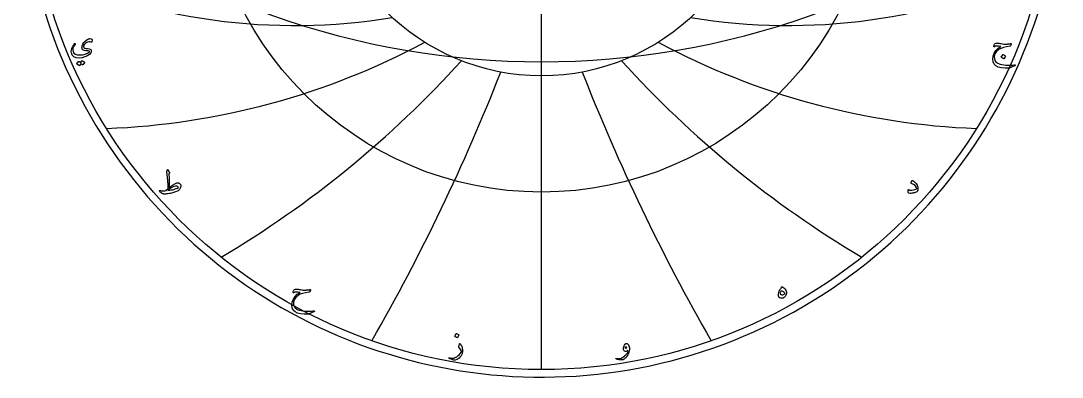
# Model space of a CAD drawing. Header units: millimetres. Extents: x -74 to 74, y -74 to 75.
# Drawn here: x -73.5 to 73.5, y -73.5 to -23.3 of the extents above; entities that cross this region are included whole.
import ezdxf

# ---------------------------------------------------------------- set-up
doc = ezdxf.new("R2010")
doc.units = ezdxf.units.MM
for name, color, linetype in [('CUT_OUTER', 1, 'Continuous'), ('ENGRAVE', 7, 'Continuous'), ('ENGRAVE_FINE', 8, 'Continuous'), ('TEXT', 5, 'Continuous')]:
    doc.layers.add(name, color=color, linetype=linetype)

msp = doc.modelspace()

# ---------------------------------------------------------------- linework, layer by layer
at = {"layer": 'CUT_OUTER'}
msp.add_arc((-0.0002, -0.0002), 73.5074, 145.195103, 87.803182, dxfattribs=at)
at = {"layer": 'ENGRAVE'}
for points in [[(0, -72.45), (0, 72.45)], [(0, -72.45), (0, -31.0439)]]:
    msp.add_lwpolyline(points, dxfattribs=at)
for radius in [72.45, 47.425, 31.0439]:
    msp.add_circle((0, 0), radius, dxfattribs=at)
for centre, radius, start, end in [((-34.8964, 60.4423), 84.381, 244.919203, 279.430551), ((34.8964, 60.4423), 84.381, 260.569449, 295.080797), ((-65.3654, 65.3654), 103.8961, 272.186225, 298.069736), ((65.3654, 65.3654), 103.8961, 241.930264, 267.813775), ((-119.5166, 69.0029), 145.9272, 300.602742, 317.858416), ((119.5166, 69.0029), 145.9272, 222.141584, 239.397258), ((-265.8515, 71.2347), 279.2858, 330.00844, 338.636277), ((265.8515, 71.2347), 279.2858, 201.363723, 209.99156)]:
    msp.add_arc(centre, radius, start, end, dxfattribs=at)
at = {"layer": 'ENGRAVE_FINE'}
msp.add_arc((0, 84.2386), 113.3007, 230.287975, 309.712025, dxfattribs=at)
at = {"layer": 'TEXT'}
for points in [[(-63.6013, -26.2945), (-63.7493, -26.2451), (-63.9144, -26.2431), (-64.0966, -26.2885), (-64.296, -26.3813), (-64.4225, -26.4699), (-64.5279, -26.5756), (-64.6122, -26.6984), (-64.6753, -26.8384), (-64.6816, -26.8664), (-64.6822, -26.8955), (-64.677, -26.9258), (-64.6662, -26.9572), (-64.5936, -27.0549), (-64.472, -27.1286), (-64.3011, -27.1783), (-64.0812, -27.204), (-63.8641, -27.2271), (-63.7064, -27.2691), (-63.6082, -27.33), (-63.5693, -27.4097), (-63.565, -27.5765), (-63.5979, -27.725), (-63.6679, -27.8553), (-63.775, -27.9672), (-64.1152, -28.1995), (-64.4777, -28.3706), (-64.8624, -28.4805), (-65.2695, -28.5294), (-65.7139, -28.4985), (-66.0464, -28.3649), (-66.2669, -28.1283), (-66.3755, -27.789), (-66.3818, -27.6028), (-66.3549, -27.4005), (-66.2949, -27.1823), (-66.2018, -26.9481), (-66.1694, -26.8829), (-66.1361, -26.8201), (-66.102, -26.7595), (-66.067, -26.7013), (-66.0309, -26.645), (-65.9933, -26.5904), (-65.9543, -26.5376), (-65.9139, -26.4865), (-65.8922, -26.4653), (-65.8728, -26.4567), (-65.8556, -26.4607), (-65.8408, -26.4773), (-65.8325, -26.4979), (-65.8305, -26.5184), (-65.8348, -26.539), (-65.8453, -26.5596), (-66.0333, -26.8624), (-66.1447, -27.1354), (-66.1795, -27.3788), (-66.1378, -27.5925), (-66.0036, -27.8176), (-65.8065, -27.9764), (-65.5466, -28.0689), (-65.2238, -28.0952), (-64.8102, -28.0624), (-64.4377, -27.9775), (-64.1063, -27.8407), (-63.8161, -27.6519), (-63.7987, -27.6359), (-63.7921, -27.6199), (-63.7964, -27.6039), (-63.8115, -27.5879), (-63.873, -27.5582), (-63.9795, -27.5331), (-64.1312, -27.5125), (-64.328, -27.4965), (-64.5282, -27.4719), (-64.681, -27.4257), (-64.7864, -27.3577), (-64.8444, -27.268), (-64.8713, -27.1626), (-64.8787, -27.052), (-64.8667, -26.9363), (-64.8353, -26.8155), (-64.7333, -26.5781), (-64.5919, -26.3596), (-64.4111, -26.16), (-64.1909, -25.9791), (-64.1323, -25.9363), (-64.0755, -25.8992), (-64.0203, -25.8677), (-63.9669, -25.842), (-63.9155, -25.8218), (-63.8664, -25.8066), (-63.8195, -25.7966), (-63.775, -25.7918), (-63.6007, -25.808), (-63.4939, -25.8843), (-63.4545, -26.0206), (-63.4825, -26.2168), (-63.5036, -26.2697), (-63.5305, -26.3002), (-63.563, -26.3085), (-63.6013, -26.2945)], [(66.3047, -26.5779), (66.195, -26.8247), (66.185, -26.8409), (66.1733, -26.8532), (66.1598, -26.8615), (66.1447, -26.8658), (65.6377, -26.9458), (65.2135, -27.044), (64.8721, -27.1606), (64.6136, -27.2954), (64.2511, -27.591), (64.0183, -27.9158), (63.9152, -28.2697), (63.9418, -28.6528), (64.0223, -28.8602), (64.1589, -29.0436), (64.3514, -29.2029), (64.5999, -29.3383), (64.7745, -29.3989), (64.9918, -29.448), (65.2521, -29.4857), (65.5551, -29.512), (65.7162, -29.5197), (65.875, -29.5246), (66.0316, -29.5266), (66.1858, -29.5257), (66.3372, -29.5223), (66.4852, -29.5166), (66.6297, -29.5086), (66.7708, -29.4983), (66.804, -29.496), (66.8302, -29.4983), (66.8497, -29.5052), (66.8622, -29.5166), (66.8691, -29.5306), (66.8714, -29.5451), (66.8691, -29.5603), (66.8622, -29.576), (66.8572, -29.5844), (66.8514, -29.5914), (66.8447, -29.597), (66.8371, -29.6011), (66.829, -29.6047), (66.8205, -29.6086), (66.8118, -29.6127), (66.8028, -29.6171), (66.6711, -29.6591), (66.5549, -29.7028), (66.454, -29.7482), (66.3686, -29.7954), (66.3139, -29.8294), (66.2641, -29.8582), (66.2191, -29.8819), (66.179, -29.9005), (66.1443, -29.9148), (66.1156, -29.9256), (66.0928, -29.933), (66.0761, -29.937), (65.4511, -29.9602), (64.9198, -29.9153), (64.4822, -29.8025), (64.1383, -29.6217), (63.8898, -29.3738), (63.743, -29.0641), (63.6979, -28.6928), (63.7544, -28.2597), (63.9041, -27.8236), (64.1383, -27.4519), (64.4571, -27.1449), (64.8604, -26.9024), (64.5748, -26.8478), (64.3257, -26.8349), (64.1132, -26.8638), (63.9372, -26.9343), (63.9218, -26.9401), (63.9075, -26.9435), (63.8944, -26.9446), (63.8824, -26.9435), (63.8724, -26.9398), (63.8652, -26.9332), (63.861, -26.9238), (63.8595, -26.9115), (63.8658, -26.8547), (63.8755, -26.7984), (63.8887, -26.7427), (63.9052, -26.6875), (63.9635, -26.5804), (64.0561, -26.5013), (64.1829, -26.4502), (64.344, -26.427), (64.446, -26.4279), (64.5736, -26.4396), (64.727, -26.4622), (64.9061, -26.4956), (65.0909, -26.529), (65.2615, -26.5516), (65.4177, -26.5633), (65.5597, -26.5642), (65.628, -26.5612), (65.7002, -26.5567), (65.7765, -26.5509), (65.8568, -26.5436), (65.941, -26.5346), (66.0293, -26.5236), (66.1216, -26.5106), (66.2178, -26.4956), (66.2729, -26.4939), (66.3058, -26.507), (66.3164, -26.535), (66.3047, -26.5779)], [(-64.881, -28.9316), (-64.8753, -28.9259), (-64.8673, -28.9224), (-64.857, -28.9213), (-64.8444, -28.9224), (-64.7994, -28.9393), (-64.7559, -28.9579), (-64.7138, -28.9781), (-64.673, -29.0001), (-64.6335, -29.0241), (-64.5948, -29.0504), (-64.5569, -29.079), (-64.5199, -29.1098), (-64.5128, -29.1192), (-64.5097, -29.1292), (-64.5105, -29.1398), (-64.5154, -29.151), (-64.7347, -29.4983), (-64.7407, -29.5029), (-64.7496, -29.5029), (-64.7613, -29.4983), (-64.7759, -29.4892), (-64.7859, -29.4807), (-64.8022, -29.4692), (-64.8247, -29.4545), (-64.8536, -29.4366), (-64.889, -29.4153), (-64.9313, -29.3903), (-64.9804, -29.3616), (-65.0364, -29.3292), (-65.2101, -29.5988), (-65.2181, -29.6071), (-65.2283, -29.6091), (-65.2409, -29.6048), (-65.2558, -29.5943), (-65.2686, -29.5851), (-65.2889, -29.5714), (-65.3166, -29.5531), (-65.3517, -29.5303), (-65.3949, -29.5029), (-65.4466, -29.4709), (-65.5068, -29.4343), (-65.5757, -29.3932), (-65.5828, -29.3863), (-65.586, -29.3795), (-65.5851, -29.3726), (-65.5803, -29.3658), (-65.3563, -29.0321), (-65.3506, -29.0264), (-65.3426, -29.023), (-65.3323, -29.0218), (-65.3197, -29.023), (-65.2815, -29.0354), (-65.2443, -29.0498), (-65.2083, -29.0663), (-65.1735, -29.0847), (-65.1398, -29.1048), (-65.1072, -29.1264), (-65.0758, -29.1494), (-65.0455, -29.1738)], [(65.1255, -28.0586), (65.1312, -28.0529), (65.1392, -28.0495), (65.1495, -28.0484), (65.1621, -28.0495), (65.2509, -28.0855), (65.3346, -28.1295), (65.4132, -28.1815), (65.4866, -28.2415), (65.4937, -28.2506), (65.4968, -28.2597), (65.496, -28.2689), (65.4911, -28.278), (65.2763, -28.6254), (65.2683, -28.6336), (65.258, -28.6356), (65.2455, -28.6314), (65.2306, -28.6208), (65.2178, -28.6117), (65.1975, -28.5979), (65.1698, -28.5797), (65.1346, -28.5568), (65.0915, -28.5294), (65.0398, -28.4974), (64.9795, -28.4608), (64.9107, -28.4197), (64.9016, -28.4128), (64.897, -28.406), (64.897, -28.3991), (64.9016, -28.3923)], [(-52.9065, -44.506), (-52.8847, -44.4563), (-52.8653, -44.4123), (-52.8482, -44.374), (-52.8333, -44.3415), (-52.821, -44.3149), (-52.8116, -44.2946), (-52.8051, -44.2806), (-52.8013, -44.2729), (-52.7936, -44.2629), (-52.7842, -44.2558), (-52.7731, -44.2515), (-52.7602, -44.2501), (-52.7496, -44.2518), (-52.7408, -44.2569), (-52.7336, -44.2655), (-52.7282, -44.2775), (-52.7042, -44.3358), (-52.6825, -44.3872), (-52.6631, -44.4317), (-52.6459, -44.4694), (-52.6361, -44.486), (-52.6248, -44.5037), (-52.6121, -44.5226), (-52.598, -44.5426), (-52.5821, -44.5637), (-52.5643, -44.586), (-52.5444, -44.6094), (-52.5225, -44.634), (-52.5088, -44.6588), (-52.5043, -44.6831), (-52.5088, -44.7068), (-52.5225, -44.73), (-52.6094, -44.8442), (-52.6211, -44.8628), (-52.6288, -44.8819), (-52.6325, -44.9016), (-52.6322, -44.9219), (-52.5877, -45.4249), (-52.5591, -45.8325), (-52.5465, -46.1448), (-52.55, -46.3616), (-52.5547, -46.4425), (-52.5597, -46.5164), (-52.565, -46.5831), (-52.5705, -46.6426), (-52.5764, -46.6953), (-52.5825, -46.7415), (-52.589, -46.781), (-52.5957, -46.814), (-52.459, -46.7095), (-52.3323, -46.6152), (-52.2156, -46.5312), (-52.1089, -46.4575), (-52.0125, -46.3938), (-51.9267, -46.3398), (-51.8514, -46.2956), (-51.7867, -46.261), (-51.6716, -46.2096), (-51.5639, -46.1696), (-51.4637, -46.141), (-51.3708, -46.1239), (-51.3217, -46.1225), (-51.2703, -46.1319), (-51.2166, -46.1522), (-51.1606, -46.1833), (-51.0498, -46.2619), (-50.9686, -46.3376), (-50.9172, -46.4104), (-50.8955, -46.4804), (-50.8969, -46.5584), (-50.9149, -46.6461), (-50.9495, -46.7435), (-51.0006, -46.8506), (-51.0578, -46.956), (-51.1103, -47.0437), (-51.1583, -47.1137), (-51.2017, -47.1659), (-51.2908, -47.2319), (-51.444, -47.3065), (-51.661, -47.3896), (-51.9421, -47.4813), (-52.0988, -47.5267), (-52.258, -47.567), (-52.4199, -47.6021), (-52.5842, -47.6321), (-52.7506, -47.6572), (-52.9185, -47.6778), (-53.0877, -47.6938), (-53.2584, -47.7052), (-53.3208, -47.6927), (-53.3801, -47.6778), (-53.4362, -47.6607), (-53.4892, -47.6412), (-53.5396, -47.6195), (-53.588, -47.5955), (-53.6344, -47.5693), (-53.6788, -47.5407), (-53.7568, -47.4836), (-53.8217, -47.4264), (-53.8734, -47.3693), (-53.9119, -47.3122), (-53.9331, -47.2648), (-53.9371, -47.2322), (-53.9239, -47.2145), (-53.8936, -47.2116), (-53.8081, -47.2218), (-53.716, -47.2293), (-53.6173, -47.2343), (-53.512, -47.2368), (-53.4002, -47.2366), (-53.2818, -47.2339), (-53.1568, -47.2286), (-53.0253, -47.2208), (-52.7236, -46.9237), (-52.7181, -46.8043), (-52.7151, -46.6838), (-52.7146, -46.5621), (-52.7168, -46.4393), (-52.7212, -46.315), (-52.7276, -46.189), (-52.7361, -46.0613), (-52.7465, -45.9319), (-52.7582, -45.8038), (-52.7705, -45.68), (-52.7833, -45.5605), (-52.7968, -45.4452), (-52.8102, -45.3339), (-52.823, -45.2264), (-52.8353, -45.1226), (-52.847, -45.0225), (-52.858, -44.9298), (-52.8682, -44.8482), (-52.8775, -44.7778), (-52.8859, -44.7185), (-52.8935, -44.6701), (-52.9002, -44.6323), (-52.906, -44.605), (-52.911, -44.5883), (-52.9142, -44.5694), (-52.9145, -44.5494), (-52.9119, -44.5283), (-52.9065, -44.506)], [(-51.9284, -46.6449), (-52.1052, -46.7183), (-52.302, -46.8334), (-52.5188, -46.9903), (-52.7556, -47.1888), (-52.5261, -47.1604), (-52.3083, -47.1254), (-52.1022, -47.0838), (-51.9078, -47.0357), (-51.7255, -46.9816), (-51.5554, -46.922), (-51.3975, -46.857), (-51.252, -46.7866), (-51.3508, -46.6646), (-51.4965, -46.6004), (-51.689, -46.5938), (-51.9284, -46.6449)], [(52.1661, -46.1056), (52.1842, -46.0512), (52.2021, -46.0022), (52.2196, -45.9587), (52.2369, -45.9205), (52.2536, -45.8875), (52.2695, -45.8594), (52.2845, -45.8361), (52.2986, -45.8177), (52.3206, -45.8), (52.3454, -45.7926), (52.3732, -45.7954), (52.4037, -45.8085), (52.6742, -45.9899), (52.8825, -46.2005), (53.0284, -46.4401), (53.1121, -46.7089), (53.1238, -46.7857), (53.1315, -46.8609), (53.1353, -46.9343), (53.135, -47.006), (53.1304, -47.0754), (53.1213, -47.1419), (53.1075, -47.2056), (53.0893, -47.2665), (53.073, -47.299), (53.0516, -47.3282), (53.025, -47.3539), (52.9933, -47.3762), (52.8842, -47.4296), (52.7716, -47.4756), (52.6557, -47.5141), (52.5363, -47.5453), (52.414, -47.5696), (52.2895, -47.5875), (52.1626, -47.5993), (52.0335, -47.6047), (51.8804, -47.579), (51.7867, -47.4927), (51.7524, -47.3459), (51.7776, -47.1385), (51.7862, -47.1159), (51.7982, -47.0985), (51.8136, -47.0862), (51.8324, -47.0791), (51.8487, -47.0811), (51.8656, -47.0871), (51.883, -47.0971), (51.901, -47.1111), (51.9567, -47.1411), (52.0324, -47.1579), (52.1281, -47.1616), (52.2438, -47.1522), (52.4948, -47.1157), (52.6996, -47.0745), (52.8582, -47.0288), (52.9704, -46.9786), (52.9762, -46.9717), (52.9796, -46.9603), (52.9807, -46.9443), (52.9796, -46.9237), (52.9022, -46.7078), (52.7522, -46.5169), (52.5297, -46.3513), (52.2346, -46.2107), (52.1961, -46.1905), (52.1718, -46.1662), (52.1618, -46.1379), (52.1661, -46.1056)], [(-32.6302, -61.2513), (-32.7399, -61.4981), (-32.7499, -61.5144), (-32.7616, -61.5267), (-32.775, -61.535), (-32.7901, -61.5393), (-33.2971, -61.6192), (-33.7213, -61.7175), (-34.0627, -61.834), (-34.3212, -61.9689), (-34.6837, -62.2645), (-34.9165, -62.5893), (-35.0196, -62.9432), (-34.993, -63.3263), (-34.9125, -63.5336), (-34.7759, -63.717), (-34.5834, -63.8764), (-34.3349, -64.0118), (-34.1604, -64.0724), (-33.943, -64.1215), (-33.6828, -64.1592), (-33.3797, -64.1855), (-33.2186, -64.1932), (-33.0598, -64.198), (-32.9032, -64.2), (-32.749, -64.1992), (-32.5976, -64.1958), (-32.4496, -64.19), (-32.3051, -64.182), (-32.164, -64.1718), (-32.1309, -64.1695), (-32.1046, -64.1718), (-32.0852, -64.1786), (-32.0726, -64.19), (-32.0657, -64.204), (-32.0634, -64.2186), (-32.0657, -64.2337), (-32.0726, -64.2495), (-32.0776, -64.2579), (-32.0834, -64.2649), (-32.0902, -64.2705), (-32.0977, -64.2746), (-32.1059, -64.2782), (-32.1143, -64.282), (-32.123, -64.2862), (-32.132, -64.2906), (-32.2637, -64.3326), (-32.3799, -64.3763), (-32.4808, -64.4217), (-32.5662, -64.4688), (-32.6209, -64.5028), (-32.6707, -64.5317), (-32.7157, -64.5554), (-32.7559, -64.574), (-32.7906, -64.5882), (-32.8193, -64.5991), (-32.842, -64.6065), (-32.8587, -64.6105), (-33.4837, -64.6337), (-34.015, -64.5888), (-34.4526, -64.476), (-34.7965, -64.2952), (-35.045, -64.0472), (-35.1918, -63.7376), (-35.237, -63.3662), (-35.1804, -62.9332), (-35.0307, -62.497), (-34.7965, -62.1254), (-34.4777, -61.8183), (-34.0744, -61.5758), (-34.36, -61.5213), (-34.6091, -61.5084), (-34.8216, -61.5373), (-34.9976, -61.6078), (-35.013, -61.6135), (-35.0273, -61.617), (-35.0404, -61.6181), (-35.0524, -61.617), (-35.0624, -61.6132), (-35.0696, -61.6067), (-35.0739, -61.5972), (-35.0753, -61.585), (-35.069, -61.5281), (-35.0593, -61.4718), (-35.0462, -61.4161), (-35.0296, -61.361), (-34.9713, -61.2539), (-34.8788, -61.1748), (-34.7519, -61.1236), (-34.5908, -61.1005), (-34.4889, -61.1014), (-34.3612, -61.1131), (-34.2078, -61.1356), (-34.0287, -61.1691), (-33.8439, -61.2025), (-33.6733, -61.225), (-33.5171, -61.2368), (-33.3751, -61.2376), (-33.3069, -61.2346), (-33.2346, -61.2302), (-33.1583, -61.2243), (-33.0781, -61.217), (-32.9938, -61.2081), (-32.9055, -61.1971), (-32.8133, -61.1841), (-32.717, -61.1691), (-32.6619, -61.1673), (-32.629, -61.1805), (-32.6185, -61.2085), (-32.6302, -61.2513)], [(33.8916, -60.7943), (33.9307, -60.7763), (33.975, -60.7726), (34.0244, -60.7832), (34.079, -60.808), (34.2146, -60.8988), (34.3292, -61.0022), (34.4226, -61.1182), (34.4949, -61.2468), (34.5448, -61.3807), (34.5714, -61.5175), (34.5746, -61.6572), (34.5543, -61.7998), (34.5174, -61.9297), (34.4663, -62.0454), (34.4009, -62.1468), (34.3212, -62.2339), (34.2312, -62.3039), (34.1349, -62.3539), (34.0324, -62.3839), (33.9236, -62.3939), (33.7813, -62.3836), (33.6653, -62.3436), (33.5757, -62.2739), (33.5122, -62.1745), (33.4742, -62.0537), (33.4608, -61.9152), (33.472, -61.7589), (33.5077, -61.585), (33.5657, -61.4044), (33.6436, -61.233), (33.7416, -61.0708), (33.8596, -60.9177), (33.8636, -60.9106), (33.8664, -60.8983), (33.8682, -60.8808), (33.8687, -60.8583), (33.8702, -60.8337), (33.8744, -60.8149), (33.8816, -60.8017), (33.8916, -60.7943)], [(34.3258, -61.7769), (34.3449, -61.7529), (34.3475, -61.7221), (34.3335, -61.6844), (34.3029, -61.6398), (34.1969, -61.5244), (34.0938, -61.4433), (33.9936, -61.3964), (33.8961, -61.3839), (33.8499, -61.3921), (33.807, -61.417), (33.7676, -61.4584), (33.7316, -61.5164), (33.7028, -61.579), (33.6848, -61.6341), (33.6776, -61.6818), (33.6813, -61.7221), (33.7133, -61.7961), (33.7682, -61.8489), (33.8459, -61.8806), (33.9464, -61.8912), (34.0575, -61.884), (34.1578, -61.8626), (34.2472, -61.8269), (34.3258, -61.7769)], [(-12.0332, -67.3797), (-12.0275, -67.374), (-12.0195, -67.3706), (-12.0092, -67.3695), (-11.9966, -67.3706), (-11.9078, -67.4066), (-11.8241, -67.4506), (-11.7455, -67.5026), (-11.6721, -67.5625), (-11.665, -67.5717), (-11.6618, -67.5808), (-11.6627, -67.59), (-11.6676, -67.5991), (-11.8824, -67.9465), (-11.8904, -67.9547), (-11.9006, -67.9567), (-11.9132, -67.9525), (-11.9281, -67.9419), (-11.9409, -67.9327), (-11.9612, -67.919), (-11.9889, -67.9008), (-12.024, -67.8779), (-12.0672, -67.8505), (-12.1189, -67.8185), (-12.1791, -67.7819), (-12.248, -67.7408), (-12.2571, -67.7339), (-12.2617, -67.7271), (-12.2617, -67.7202), (-12.2571, -67.7134)], [(-11.567, -68.8011), (-11.5644, -68.7928), (-11.5613, -68.7863), (-11.5576, -68.7814), (-11.5533, -68.7783), (-11.5404, -68.7771), (-11.5247, -68.7828), (-11.5062, -68.7954), (-11.4847, -68.8148), (-11.4013, -68.9139), (-11.3293, -69.0285), (-11.2688, -69.1584), (-11.2197, -69.3038), (-11.1814, -69.4604), (-11.158, -69.6146), (-11.1494, -69.7666), (-11.1557, -69.9163), (-11.1962, -70.1134), (-11.2631, -70.3025), (-11.3562, -70.4836), (-11.4756, -70.6567), (-11.6184, -70.8135), (-11.7818, -70.9412), (-11.9658, -71.0397), (-12.1703, -71.1091), (-12.2251, -71.1208), (-12.28, -71.124), (-12.3348, -71.1185), (-12.3897, -71.1045), (-12.5161, -71.0604), (-12.6302, -71.0194), (-12.732, -70.9816), (-12.8216, -70.9469), (-12.8985, -70.9153), (-12.9627, -70.8869), (-13.0139, -70.8616), (-13.0524, -70.8395), (-13.0604, -70.8326), (-13.0661, -70.8258), (-13.0695, -70.8189), (-13.0706, -70.812), (-13.0698, -70.8032), (-13.0672, -70.7949), (-13.0629, -70.7872), (-13.0569, -70.7801), (-13.0492, -70.7746), (-13.0398, -70.7721), (-13.0287, -70.7723), (-13.0158, -70.7755), (-12.9375, -70.7965), (-12.8627, -70.8138), (-12.7913, -70.8273), (-12.7233, -70.8372), (-12.6582, -70.8433), (-12.5953, -70.8458), (-12.5348, -70.8445), (-12.4765, -70.8395), (-12.4184, -70.8302), (-12.3582, -70.816), (-12.2961, -70.7971), (-12.232, -70.7732), (-12.1659, -70.7442), (-12.0977, -70.7098), (-12.0276, -70.6699), (-11.9555, -70.6247), (-11.753, -70.479), (-11.5796, -70.3207), (-11.4353, -70.1499), (-11.3202, -69.9665), (-11.3128, -69.9517), (-11.3088, -69.9345), (-11.3082, -69.9151), (-11.3111, -69.8934), (-11.3591, -69.7652), (-11.4345, -69.6226), (-11.5373, -69.4658), (-11.6676, -69.2947), (-11.6733, -69.2838), (-11.6767, -69.2741), (-11.6778, -69.2656), (-11.6767, -69.2581)], [(11.6378, -69.1896), (11.7213, -68.9959), (11.8115, -68.8582), (11.9086, -68.7765), (12.0126, -68.7508), (12.0777, -68.7623), (12.1406, -68.7965), (12.2011, -68.8537), (12.2594, -68.9336), (12.2874, -68.9799), (12.312, -69.0273), (12.3331, -69.0759), (12.3508, -69.1256), (12.366, -69.1767), (12.3794, -69.2296), (12.3911, -69.2841), (12.4011, -69.3404), (12.4105, -69.4658), (12.4022, -69.6135), (12.3762, -69.7834), (12.3325, -69.9757), (12.268, -70.1748), (12.1794, -70.3653), (12.0669, -70.5473), (11.9303, -70.7206), (11.7872, -70.8717), (11.6596, -70.9823), (11.5473, -71.0523), (11.4505, -71.0817), (11.3516, -71.0868), (11.2379, -71.084), (11.1094, -71.0731), (10.966, -71.0543), (10.8933, -71.0424), (10.826, -71.0297), (10.7642, -71.0161), (10.7078, -71.0017), (10.6565, -70.987), (10.6101, -70.9726), (10.5685, -70.9584), (10.5318, -70.9446), (10.5101, -70.9326), (10.4953, -70.9195), (10.4873, -70.9052), (10.4861, -70.8897), (10.4933, -70.8743), (10.5055, -70.8646), (10.523, -70.8606), (10.5455, -70.8623), (10.7218, -70.8795), (10.894, -70.8806), (11.0623, -70.8658), (11.2265, -70.8349), (11.2772, -70.8192), (11.3333, -70.7949), (11.3949, -70.7621), (11.4619, -70.7206), (11.5343, -70.6707), (11.6121, -70.6121), (11.6954, -70.545), (11.7841, -70.4693), (11.8709, -70.391), (11.9486, -70.3162), (12.0172, -70.2448), (12.0766, -70.1768), (12.1266, -70.1119), (12.1669, -70.0499), (12.1974, -69.9908), (12.2183, -69.9345), (12.2063, -69.8494), (12.1931, -69.786), (12.1789, -69.7443), (12.1634, -69.7243), (12.0706, -69.8337), (11.9658, -69.8923), (11.8489, -69.9), (11.7201, -69.8569), (11.6139, -69.7637), (11.5647, -69.6215), (11.5727, -69.4301), (11.6378, -69.1896)], [(12.0537, -69.3587), (11.9863, -69.277), (11.9166, -69.2467), (11.8447, -69.2679), (11.7704, -69.3404), (11.8309, -69.3895), (11.8984, -69.409), (11.9726, -69.3987), (12.0537, -69.3587)]]:
    msp.add_lwpolyline(points, close=True, dxfattribs=at)

doc.saveas('drawing.dxf')
